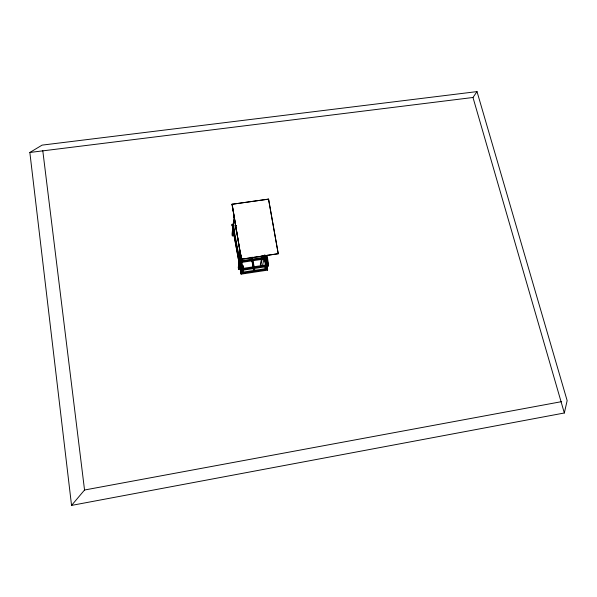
<?xml version="1.0" encoding="UTF-8"?>
<svg xmlns="http://www.w3.org/2000/svg" width="597" height="597" viewBox="0 0 597 597"><rect width="100%" height="100%" fill="white"/><g stroke="black" fill="none" stroke-linecap="round" stroke-linejoin="round"><path stroke-width="0.9" d="M266.963 265.71L267.463 270.165L241.121 274.15L232.032 224.33L232.949 224.196L242.024 272.254M232.688 228.629L232.024 234.181L232.337 235.845L234.121 235.591L235.517 224.524M233.128 224.927L234.233 215.666M232.337 235.845L234.337 219.248M240.487 252.815L239.546 252.949L239.397 253.979L241.554 269.396M239.046 262.255L238.255 267.531L238.576 269.232L240.382 268.963M239.434 259.62L239.964 256.113M238.576 269.232L239.554 262.792M240.248 258.188L239.83 260.949L264.337 257.232M240.815 266.202L241.106 264.359M241.681 260.673L241.972 258.829M240.957 273.269L241.091 272.396L267.501 268.411L267.292 269.292M241.524 269.493L239.546 252.949M241.546 269.889L241.8 268.314M241.837 269.478L241.695 270.374L268.337 266.366L268.546 265.471L268.374 264.583L241.673 268.59L241.837 269.478L268.546 265.471M241.121 274.15L232.032 224.33M242.009 272.351L242.389 270.008M242.86 267.389L243.113 265.814L242.173 265.956L242.643 268.441L243.583 268.299L243.113 265.814M242.942 272.21L243.33 269.866M262.217 255.486L260.344 264.314L260.68 266.008L262.471 265.74L264.784 255.188M260.68 266.008L262.187 258.979M262.561 257.217L262.941 255.464M267.471 264.717L266.986 262.247L266.053 262.389L264.971 267.135L265.292 268.762M564.329 412.99L567.15 400.617L477.018 91.602L42.096 145.123L29.85 152.466L71.55 505.398L564.329 412.99L472.988 97.483L477.018 91.602M265.635 268.792L266.546 264.859L266.053 262.389M266.553 268.65L267.105 266.292M232.017 204.271L268.575 199.129L278.262 253.703L241.389 259.247L232.017 204.271L268.575 199.129M232.427 205.905L241.001 258.001L241.218 257.456M241.389 259.247L232.039 204.174M71.55 505.398L84.543 490.01L561.658 401.632M241.263 273.277L267.672 269.284M241.71 268.411L242.658 268.269L241.128 257.359M241.419 259.173L278.262 253.703M234.763 225.778L236.554 225.524M231.92 225.315L232.83 225.181M29.85 152.466L472.988 97.483M264.822 254.889L266.426 263.001M264.799 256.703L265.687 261.202M266.583 265.695L267.463 270.165M264.262 256.829L265.866 264.949M264.24 258.643L265.486 264.934M252.285 257.143L252.635 258.971M252.807 259.837L254.158 266.829M254.501 268.575L254.837 270.322M252.807 261.613L253.143 263.359M253.479 265.105L253.815 266.844M251.367 257.329L251.718 259.113M253.232 266.963L251.882 259.979L252.897 266.986M253.576 268.717L253.912 270.463M251.016 257.277L251.374 259.105M253.232 268.725L253.568 270.471M234.106 216.584L233.942 215.718L233.979 217.614M240.778 254.665L240.949 255.553M233.345 227.897L234.024 231.517M234.367 233.323L235.218 237.845M235.561 239.658L236.419 244.18M236.755 245.994L238.807 256.844M240.345 264.986L240.688 266.799M241.419 270.68L241.725 272.314M268.538 199.226L278.217 253.785M240.613 253.718L240.867 255.538M240.972 258.374L241.225 260.188M241.479 262.001L241.86 264.725M267.18 255.352L268.426 264.404L267.493 264.546L266.247 255.486M267.202 258.173L267.449 259.979M267.695 261.784L268.068 264.493M265.896 255.606L267.016 263.732M42.783 150.668L84.543 490.01M240.024 261.747L239.882 262.65L264.307 259.008L264.508 258.105L240.024 261.747"/></g></svg>
